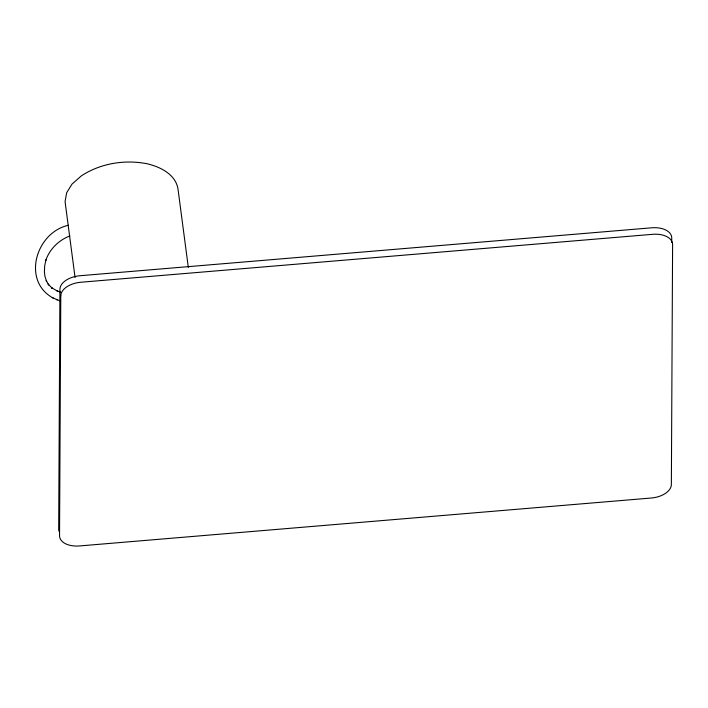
<?xml version="1.0" encoding="UTF-8"?>
<svg xmlns="http://www.w3.org/2000/svg" width="708" height="708" viewBox="0 0 708 708"><rect width="100%" height="100%" fill="white"/><g stroke="black" fill="none" stroke-linecap="round" stroke-linejoin="round"><path stroke-width="1.06" d="M671.715 242.428L671.742 238.012A20.125 11.832 -7.5 0 0 651.794 227.79L79.995 275.731A20.125 11.832 -7.5 0 0 59.923 289.306L58.684 529.212A20.125 11.832 -7.5 0 0 58.985 531.257M68.57 225.25C36.117 232.127 21.32 280.952 53.286 298.121M69.888 235.914L68.41 236.507C58.1 240.879 49.392 249.641 45.816 260.323L45.958 259.863L44.675 265.907L44.392 271.845L44.976 276.554L46.666 281.607L46.215 280.616L48.781 284.979L48.073 284.058L52.427 288.466L51.542 287.722L58.021 291.448L57.1 291.006L60.764 292.165M52.33 297.661L60.596 301.086M56.295 299.572L57.224 300.015M188.328 267.465L178.177 190.381C176.673 175.46 161.849 167.513 148.768 164.176L148.176 163.973C125.475 159.265 100.855 163.088 81.349 175.867L71.995 184.115L66.658 192.753L65.074 201.621L75.083 277.625M60.782 295.829L59.543 535.726A20.125 11.832 -7.5 0 0 79.5 545.948L652.227 497.936A20.151 11.841 -7.5 0 0 671.37 483.883L672.6 244.534A20.125 11.832 -7.5 0 0 652.643 234.313L80.854 282.244A20.125 11.832 -7.5 0 0 60.782 295.829"/></g></svg>
